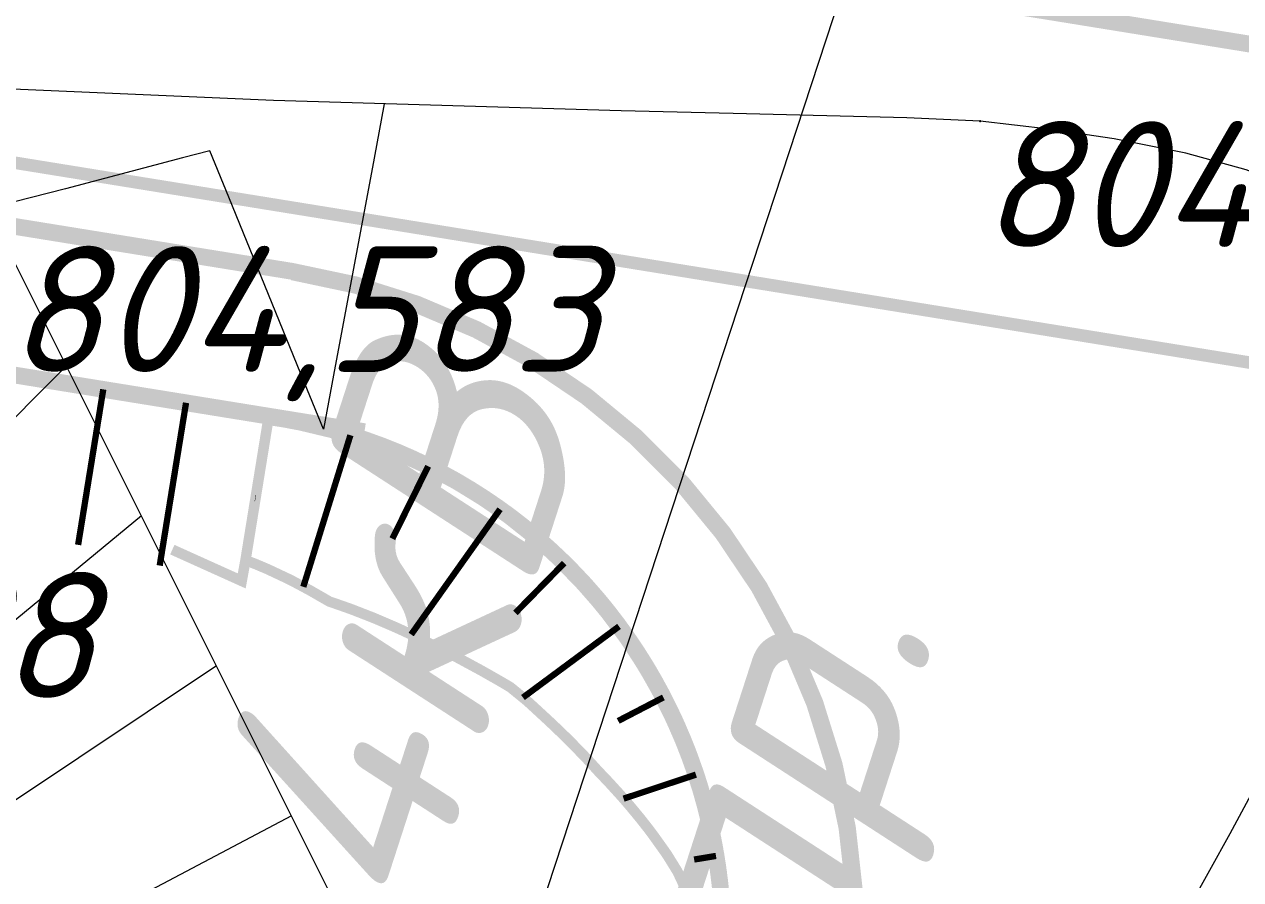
# Model space of a CAD drawing. Header units: metres. Extents: x 629572 to 645168, y 4785785 to 4790166.
# Drawn here: x 635256.2 to 635270.7, y 4788095.36 to 4788105.56 of the extents above; entities that cross this region are included whole.
import ezdxf

# ---------------------------------------------------------------- set-up
doc = ezdxf.new("R2010")
doc.units = ezdxf.units.M
for name, pattern in [('Сплошная', [0]), ('Сплошная_0_50', [0]), ('Штриховая 2_0_50', [2, 1, -1])]:
    doc.linetypes.add(name, pattern=pattern)
for name, color, linetype in [('Горизонтали', 7, 'CONTINUOUS'), ('Дороги с покрытием (край_ бровка)', 7, 'CONTINUOUS'), ('Дорожные полосы', 7, 'CONTINUOUS'), ('Нурсултан', 7, 'CONTINUOUS'), ('Общая поверхность по верху_ ПЧ или ДП_откосы', 7, 'CONTINUOUS'), ('Укрепленная часть обочины', 7, 'CONTINUOUS')]:
    doc.layers.add(name, color=color, linetype=linetype)
doc.layers.add('ЛЭП в.напряж.', color=10, linetype='SIL_KAB_VYSVOLT', lineweight=13)
doc.layers.add('ЛЭП н.напряж.', color=10, linetype='SIL_KAB_NIZVOLT', lineweight=13)
doc.styles.add('ISOCPEUR', font='isocpeui.ttf')
doc.styles.get("Standard").update_dxf_attribs({"font": 'isocpeui.ttf'})
doc.linetypes.add('SIL_KAB_NIZVOLT', pattern='A,1,["<",Standard,S=1.6,R=0,X=-1,Y=-0.8],6,0,1,[">",Standard,S=1.6,R=0,X=-0.8,Y=-0.8],-2,8,-2', length=20)
doc.linetypes.add('SIL_KAB_VYSVOLT', pattern='A,1.5,["<<",Standard,S=1.6,R=0,X=-1.5,Y=-0.8],5,0,1.5,[">>",Standard,S=1.6,R=0,X=-2.14,Y=-0.8],-2,8,-2', length=20)

msp = doc.modelspace()

# ---------------------------------------------------------------- linework, layer by layer
at = {"layer": 'Горизонтали', "color": 34, "linetype": 'Сплошная', "lineweight": 0, "true_color": 0xa55200, "elevation": 804.5, "flags": 128}
for points in [[(635260.49126987, 4788104.61436532), (635260.37037479, 4788103.96753296), (635259.88679449, 4788101.38020355), (635259.76589941, 4788100.7333712)], [(635258.40910569, 4788104.05524446), (635258.08622447, 4788103.96985369), (635256.68712616, 4788103.6010561), (635255.87428916, 4788103.39277416), (635255.49409796, 4788103.30282762), (635255.27681321, 4788103.25781284), (635255.15586832, 4788103.23705955), (635255.14066193, 4788103.23463742), (635255.14056714, 4788103.23462232), (635255.13492986, 4788103.23372439), (635255.13412454, 4788103.23359612)], [(635259.76589941, 4788100.7333712), (635259.53976712, 4788101.28701674), (635258.63523797, 4788103.50159892), (635258.40910569, 4788104.05524446)]]:
    msp.add_lwpolyline(points, dxfattribs=at)
at = {"layer": 'Дороги с покрытием (край_ бровка)', "color": 251, "linetype": 'Сплошная', "lineweight": 0, "true_color": 0x636466, "flags": 128}
msp.add_lwpolyline([(635253.175, 4788065.986), (635254.19597761, 4788068.29648458), (635255.25622201, 4788070.58610573), (635255.83224331, 4788071.75392076), (635256.395, 4788072.834), (635257.01533331, 4788073.95031732), (635257.81237731, 4788075.31486504), (635259.45166548, 4788078.02123473), (635259.66954542, 4788078.377097), (635260.967, 4788080.509), (635262.02676723, 4788082.28522868), (635262.30228135, 4788082.74818516), (635263.64284968, 4788084.98419696), (635265.005, 4788087.186), (635265.64402875, 4788088.1672575), (635266.4609909, 4788089.3715221), (635266.92725603, 4788090.04789281), (635267.94784425, 4788091.53747517), (635268.69009454, 4788092.66460131), (635269.279, 4788093.621), (635269.92706473, 4788094.74261417), (635270.57903937, 4788095.91194854), (635271.25020007, 4788097.16532388), (635271.79944301, 4788098.24954754), (635272.25342655, 4788099.23584555), (635272.40086838, 4788099.60747933), (635272.494, 4788099.895), (635272.55415978, 4788100.16654015), (635272.59521497, 4788100.46111848), (635272.61624089, 4788100.77211609), (635272.6167273, 4788101.09206098), (635272.59602932, 4788101.41993134), (635272.55440868, 4788101.74130713), (635272.49281032, 4788102.04896023), (635272.41241236, 4788102.33704628), (635272.30410692, 4788102.62503312), (635272.17659248, 4788102.87871592), (635272.031706, 4788103.09446625), (635271.871, 4788103.27), (635271.67758448, 4788103.41947673), (635271.42932649, 4788103.5622071), (635271.12677194, 4788103.69787313), (635270.77084949, 4788103.82605599), (635270.05167285, 4788104.02437357), (635269.19624085, 4788104.196588), (635268.41655207, 4788104.3140319), (635267.596, 4788104.406), (635266.72301268, 4788104.44817119), (635264.65266482, 4788104.50046156), (635263.31567728, 4788104.53170596), (635259.16852763, 4788104.65361963), (635255.67876455, 4788104.80808749), (635253.42455314, 4788104.94643321), (635251.41205756, 4788105.10688011), (635249.637602, 4788105.28972522), (635248.101, 4788105.495), (635246.60762228, 4788105.74775937), (635244.95077652, 4788106.07526527), (635243.10244014, 4788106.48292172), (635240.99124188, 4788106.98642149), (635235.80925047, 4788108.30874704), (635233.02789114, 4788109.02775644), (635230.63825764, 4788109.630118), (635228.59053681, 4788110.12439613), (635226.73449587, 4788110.5468007), (635225.031, 4788110.906), (635220.52046138, 4788111.77960058), (635214.44222871, 4788112.90203388), (635208.15378775, 4788114.02815325), (635202.03277559, 4788115.09493692), (635196.84345644, 4788115.96722508), (635193.617, 4788116.469), (635192.60748141, 4788116.59330382), (635191.53598807, 4788116.69252497), (635190.38451697, 4788116.76844237), (635189.10582544, 4788116.82420948), (635186.37956903, 4788116.88679221), (635184.56519558, 4788116.92270337), (635183.2460573, 4788116.96443048), (635182.09401805, 4788117.02104646), (635181.03354044, 4788117.09630908), (635180.042, 4788117.192), (635177.61955161, 4788117.49110896), (635174.51631389, 4788117.92848492), (635171.42102547, 4788118.39650509), (635167.76186016, 4788118.97350042), (635161.016, 4788120.072), (635149.26831927, 4788122.01725712), (635132.02404498, 4788124.92080794), (635123.4189164, 4788126.40718841), (635117.294, 4788127.505), (635114.91267783, 4788127.95696646), (635112.37898721, 4788128.46011597), (635106.525052, 4788129.68623955), (635102.0216399, 4788130.66201164), (635095.78254135, 4788132.00839343), (635092.73856188, 4788132.64469335), (635089.99370336, 4788133.1980084), (635087.43055792, 4788133.69197399), (635085.005, 4788134.135), (635079.39695359, 4788135.09289829), (635072.75566186, 4788136.16261727), (635066.27723157, 4788137.16194043), (635059.32024331, 4788138.19867073), (635053.14228881, 4788139.09184401), (635047.221, 4788139.923), (635042.07472488, 4788140.59663944), (635035.6939416, 4788141.36513703), (635027.67329878, 4788142.28257995), (635024.14981907, 4788142.68233158), (635018.84072316, 4788143.30226038), (635015.373, 4788143.746), (635011.98793747, 4788144.25124214), (635007.58283521, 4788144.97133825), (634999.81092252, 4788146.32331374), (634996.72300453, 4788146.87870444), (634996.06, 4788146.998), (634995.65189081, 4788147.05639894), (634995.59447666, 4788147.06377334), (634995.24323589, 4788147.11142045), (634994.839, 4788147.187), (634994.25372285, 4788147.36729189), (634994.23880395, 4788147.37220391), (634993.39463332, 4788147.63618312), (634992.92581412, 4788147.75522253), (634992.54, 4788147.823), (634991.65837704, 4788147.89707962), (634990.66255011, 4788147.906766), (634990.14714132, 4788147.87682932), (634989.68, 4788147.822), (634989.14307559, 4788147.72571822), (634988.51686948, 4788147.58891538), (634987.84393344, 4788147.41825499), (634987.25757324, 4788147.24472759), (634986.7453984, 4788147.05712222), (634986.447, 4788146.896), (634986.36645964, 4788146.81402456), (634986.3055909, 4788146.70880197), (634986.26346814, 4788146.5788562), (634986.23882776, 4788146.42036974), (634986.24019896, 4788145.89308749), (634986.24593252, 4788145.75816816), (634986.24475504, 4788145.3817271), (634986.202, 4788145.11), (634986.12583682, 4788144.81771512), (634986.04112999, 4788144.49317314), (634985.9366505, 4788144.15406511), (634985.82840837, 4788143.88742399), (634985.67327697, 4788143.62356322), (634985.494, 4788143.437), (634985.26991722, 4788143.31380899), (634984.97041611, 4788143.23580883), (634984.69936399, 4788143.20427922), (634984.32029674, 4788143.18618137), (634984.28156539, 4788143.1849479), (634983.669, 4788143.145), (634983.03218061, 4788143.08244155), (634982.95867864, 4788143.07684393), (634982.36853859, 4788143.02477036), (634982.01932987, 4788142.97597314), (634981.718, 4788142.913), (634981.55632623, 4788142.87278302), (634981.02003034, 4788142.73460142), (634980.61610164, 4788142.61271485), (634980.27051282, 4788142.48585757), (634979.90033266, 4788142.3127584), (634979.594, 4788142.121), (634979.21526622, 4788141.79880037), (634978.59096741, 4788141.20448152), (634977.57592568, 4788140.19730403), (634977.24693011, 4788139.86874342), (634976.264, 4788138.92), (634975.98929116, 4788138.72456716), (634975.60179175, 4788138.51954175), (634975.4466699, 4788138.44584105), (634974.90247631, 4788138.16519993), (634974.73259048, 4788138.04987843), (634974.59318812, 4788137.93064033), (634974.48017245, 4788137.80395189), (634974.392, 4788137.668), (634974.17942371, 4788137.16156995), (634973.85225517, 4788136.219434), (634973.13756386, 4788133.95367291), (634972.58251695, 4788132.09576056), (634972.24379532, 4788130.84303305), (634971.94253287, 4788129.57967432), (634971.66, 4788128.311)], dxfattribs=at)
at = {"layer": 'Дорожные полосы', "color": 5, "linetype": 'Сплошная', "lineweight": 0, "true_color": 0x0000ff, "const_width": 0.15, "flags": 128}
for points in [[(635078.2358310074, 4788136.497794684), (635550.12836892, 4788060.1171323), (635648.91552232, 4788044.58327175), (635678.53009793, 4788039.78984799), (635722.13600787, 4788032.53026856), (635722.13798104, 4788032.52994006), (635722.13798104, 4788032.52994002), (635722.13995422, 4788032.52961153, 0.0003195829), (635772.60079397, 4788024.16203218), (635772.60276757, 4788024.16170621), (635772.60276757, 4788024.16170625), (635772.60474117, 4788024.16138027), (635777.19569712, 4788023.40310143), (636059.17991931, 4787978.13091963), (636059.17991931, 4787978.13091961, -0.0110509857), (636375.68301029, 4787920.11469156), (636375.68301027, 4787920.11469156), (636376.23161358, 4787920.00154533), (636382.35530089, 4787918.7389858), (636388.48435378, 4787917.47781342), (636394.61926316, 4787916.22042616), (636400.76051549, 4787914.96922885), (636406.90858999, 4787913.72663372), (636413.06395574, 4787912.495061), (636419.22706886, 4787911.27693939), (636425.39836962, 4787910.0747066), (636431.57827956, 4787908.89080983), (636437.76719857, 4787907.72770617), (636443.96550195, 4787906.58786304), (636450.1735375, 4787905.4737585), (636456.39162251, 4787904.38788156), (636462.62004078, 4787903.33273241), (636468.85903963, 4787902.31082258), (636475.10882684, 4787901.32467502, 0.0584568152), (636711.18520993, 4787892.66587641, 0.004041144799999999), (636727.50108616, 4787894.1817986), (636727.50310124, 4787894.18200226), (636727.50511633, 4787894.18220593), (636730.25464978, 4787894.46386951), (636733.00342489, 4787894.75284044), (636735.75144439, 4787895.04891124), (636738.49871258, 4787895.35187455), (636741.24523534, 4787895.66152315), (636743.99102005, 4787895.97764991), (636746.73607552, 4787896.30004787), (636749.48041199, 4787896.62851019), (636752.22404108, 4787896.96283014), (636754.9669757, 4787897.30280114), (636757.70923003, 4787897.64821675), (636760.4508195, 4787897.99887064), (636763.19176069, 4787898.35455663), (636769.20099972, 4787899.15146981), (636775.20739771, 4787899.96952563), (636781.21118481, 4787900.806532), (636787.21261184, 4787901.66029949), (636793.21194795, 4787902.52864109), (636799.20947814, 4787903.409372), (636805.20550098, 4787904.30030933), (636811.20032614, 4787905.19927179), (636819.21812861, 4787906.37394046), (636827.22720233, 4787907.55268196), (636827.22720281, 4787907.55268203), (636827.23234037, 4787907.55343873), (636827.23234137, 4787907.55343883, 0.0001908969), (636840.90559171, 4787909.5726669, 0.0013820945), (636939.92171407, 4787924.05844886, 0.0012026699), (637025.95785543, 4787937.49598244), (637025.95809974, 4787937.49602119), (637025.9595592, 4787937.49625274), (637025.95955772, 4787937.49625257), (637025.95980185, 4787937.49629129), (637025.95980494, 4787937.49629192), (637025.96180802, 4787937.49660971), (637025.96205201, 4787937.49664842, -0.0012640289), (637136.06721527, 4787954.67955729), (637136.06721219, 4787954.67955667), (637370.04813957, 4787990.58871616, 0.0015523956), (637407.2017367, 4787996.40882333, 0.0041366994), (637506.23902328, 4788011.81208593, 0.0012410034), (637535.8359336, 4788017.12204276, 0.0016522228), (637575.10584773, 4788024.90998306, 0.0024820106), (637633.99305968, 4788037.09536585, 2.449e-06), (637634.0511007, 4788037.10767724, 0.0037865851), (637723.87545384, 4788055.70180969), (637723.87627067, 4788055.70198524), (637723.87718721, 4788055.70218222), (637723.87800233, 4788055.70235737), (637723.87937594, 4788055.70265258), (637723.88019624, 4788055.70282888, 0.0320988826), (637972.52747447, 4788126.09261911), (637972.52747561, 4788126.09261952), (637972.52936223, 4788126.09328699), (637972.5301859, 4788126.0935784), (637972.53207024, 4788126.09424506), (637972.5320691, 4788126.09424465, 0.009799125300000001), (638138.08340569, 4788188.34133529), (638138.08340552, 4788188.34133522), (638138.16075871, 4788188.37216324), (638138.16075888, 4788188.37216331, -0.0002934606), (638142.51397459, 4788190.10411599, -0.0062438374), (638235.45013262, 4788226.16090282, -0.0014705823), (638257.50578318, 4788234.21568226), (638263.56776247, 4788236.40934687), (638357.75337977, 4788270.0139893), (638441.47557234, 4788300.31076232, 0.0026289015), (638471.20860655, 4788311.24747512, 0.0083335262), (638565.14921893, 4788346.81648804, 0.0024999648), (638592.95544595, 4788358.44388658, 0.0083335262), (638684.25296627, 4788400.3336958, 0.0027069848), (638713.77010518, 4788414.22288338), (638862.1162690811, 4788485.010138603)], [(634319.34222737, 4788254.77396632), (634339.08527778, 4788251.57835048), (634354.9995537, 4788249.7622222), (635549.52919095, 4788056.41531035), (635648.31634435, 4788040.88144979), (635677.93091996, 4788036.08802604), (635721.5368299, 4788028.82844661), (635721.53880316, 4788028.82811809), (635721.53880316, 4788028.82811806), (635721.54077643, 4788028.82778955, 0.0003195829), (635772.00634883, 4788020.45944728), (635772.00832252, 4788020.45912129), (635772.00832252, 4788020.45912133), (635772.01029621, 4788020.45879534), (635776.60125217, 4788019.70051649), (636058.58547435, 4787974.42833469), (636058.58547435, 4787974.42833467, -0.0110509857), (636374.92553706, 4787916.44199033), (636374.92553703, 4787916.44199034), (636375.47414035, 4787916.3288441), (636381.59854429, 4787915.06613684), (636387.72974721, 4787913.80452212), (636393.86824056, 4787912.54640043), (636400.01451166, 4787911.29418078), (636406.1690409, 4787910.0502813), (636412.33229887, 4787908.81712976), (636418.5047435, 4787907.59716411), (636424.68681716, 4787906.39283302), (636430.87894375, 4787905.20659628), (636437.08152576, 4787904.04092535), (636443.29494131, 4787902.89830366), (636449.51954119, 4787901.78122701), (636455.75564584, 4787900.69220386), (636462.0035423, 4787899.63375558), (636468.26348121, 4787898.60841658), (636474.5356737, 4787897.61873445, 0.0584568152), (636711.48533565, 4787888.92790576, 0.004041144799999999), (636727.86159243, 4787890.44916746), (636727.86361497, 4787890.44937184), (636727.86563751, 4787890.44957623), (636729.31298433, 4787890.59688633), (636730.7601218, 4787890.74623903), (636732.20705015, 4787890.89760433), (636733.65376972, 4787891.05095225), (636735.10028099, 4787891.20625282), (636736.54658455, 4787891.36347607), (636737.99268111, 4787891.52259203), (636739.43857149, 4787891.68357075), (636740.88425664, 4787891.84638231), (636742.32973762, 4787892.01099676), (636743.77501558, 4787892.1773842), (636745.22009182, 4787892.3455147), (636750.68274214, 4787892.9966337), (636756.14260039, 4787893.67076926), (636761.59977651, 4787894.36628745), (636767.05439955, 4787895.08155638), (636772.50661622, 4787895.81494619), (636777.95658939, 4787896.56482894), (636783.40449667, 4787897.32957856), (636788.85052896, 4787898.10757069), (636794.29488895, 4787898.89718258), (636799.73778971, 4787899.6967929), (636805.17945324, 4787900.5047816), (636808.46083717, 4787900.99562698), (636811.74190434, 4787901.48858546), (636819.76334697, 4787902.66378724), (636827.77363396, 4787903.84270724), (636827.77363458, 4787903.84270733), (636827.77877215, 4787903.84346403), (636827.778773, 4787903.8434641, 0.0001908969), (636841.45485607, 4787905.8631105, 0.0013820945), (636940.49147775, 4787920.35198567, 0.0012026699), (637026.54544305, 4787933.79230308), (637026.5456874, 4787933.79234184), (637026.54706695, 4787933.79256071), (637026.54706547, 4787933.79256055), (637026.54730961, 4787933.79259927), (637026.54731269, 4787933.79259989), (637026.54939575, 4787933.79293037), (637026.5496397, 4787933.79296907, -0.0012640289), (637136.63606931, 4787950.97295439), (637136.63606622, 4787950.97295376), (637241.3698971274, 4787967.046502489)]]:
    msp.add_lwpolyline(points, format="xyb", dxfattribs=at)
at = {"layer": 'Дорожные полосы', "color": 5, "linetype": 'Сплошная_0_50', "lineweight": 0, "true_color": 0x0000ff, "const_width": 0.2, "flags": 128}
msp.add_lwpolyline([(634184.1165140256, 4788279.697228692), (634206.9077636956, 4788276.342030442), (634206.9097273713, 4788276.341741359), (634206.911668422, 4788276.341455596, 0.0004710883000001646), (634281.5271432165, 4788265.428741612), (634281.5291484994, 4788265.428450269), (634281.5311694507, 4788265.42815666), (634283.0087440809, 4788265.213480505), (635550.1533560943, 4788060.113087872), (635648.9405094837, 4788044.579227322), (635678.5051107606, 4788039.793892423), (635722.0860519722, 4788032.538469824), (635722.0880321985, 4788032.538140154), (635722.0898384996, 4788032.537839402, 0.000319582899999664), (635772.550829343, 4788024.170169305), (635772.5527928929, 4788024.169844987), (635772.5549373843, 4788024.169490828), (635777.1707047973, 4788023.407113919), (636059.1799193061, 4787978.130919635, -0.01105098569999255), (636375.6830102951, 4787920.114691565), (636376.2316135835, 4787920.001545332), (636382.3538676439, 4787918.73928121), (636388.4807698325, 4787917.478550285), (636394.6199787365, 4787916.220277949), (636400.7612320083, 4787914.969079931), (636406.9093064386, 4787913.726484166), (636413.0646720848, 4787912.494910672), (636419.2277850688, 4787911.276788145), (636425.399085685, 4787910.074554292), (636431.5789954856, 4787908.890656303), (636437.7679143522, 4787907.727551294), (636443.9662175984, 4787906.587706666), (636450.1742530162, 4787905.473600486), (636456.3923379104, 4787904.387721762), (636462.6207560848, 4787903.332570674), (636468.8597548862, 4787902.31065875), (636475.0917870168, 4787901.327310514, 0.05161549656340914), (636683.5722728829, 4787890.827752071, 0.05161549656340914)], format="xyb", dxfattribs=at)
at = {"layer": 'Дорожные полосы', "color": 6, "linetype": 'Сплошная', "lineweight": 0, "true_color": 0xff00ff, "const_width": 0.2, "flags": 128}
msp.add_lwpolyline([(634991.3831329868, 4788145.997231368), (635259.3933839664, 4788102.617014793)], dxfattribs=at)
for points in [[(635259.39242535, 4788102.6110923, -0.553667105), (635264.65690273, 4788090.12530312)], [(635259.39242535, 4788102.6110923, -0.553667105), (635264.65690273, 4788090.12530312)], [(635259.39338396, 4788102.61701479, -0.553667105), (635264.66181238, 4788090.12185491)], [(635259.39338396, 4788102.61701479, -0.553667105), (635264.66181238, 4788090.12185491)]]:
    msp.add_lwpolyline(points, format="xyb", dxfattribs=at)
at = {"layer": 'ЛЭП н.напряж.', "lineweight": 13}
msp.add_lwpolyline([(635270.039, 4788118.418), (635256.755, 4788077.965), (635246.07816397, 4788052.82100964)], dxfattribs=at)
at = {"layer": 'Нурсултан', "color": 251, "linetype": 'Сплошная', "lineweight": 0, "flags": 128}
msp.add_lwpolyline([(635251.95339053, 4788078.75896192), (635252.094, 4788079.004), (635252.20029339, 4788079.11041012), (635252.32929238, 4788079.1938384), (635252.48231055, 4788079.25517519), (635252.66212823, 4788079.29555334), (635253.05419861, 4788079.31913866), (635253.90860383, 4788079.27732415), (635254.26484358, 4788079.28087421), (635254.60907601, 4788079.33179975), (635254.885, 4788079.438), (635255.68721362, 4788079.94129362), (635257.16797213, 4788080.94483508), (635262.769, 4788084.867), (635263.01732709, 4788085.47549123), (635263.2432976, 4788086.20203517), (635263.44333299, 4788087.03547164), (635263.61159916, 4788087.95172082), (635263.74751441, 4788088.97093366), (635263.82889404, 4788089.95684215), (635263.84588425, 4788090.79302636), (635263.82864297, 4788091.10736647), (635263.795, 4788091.333), (635263.73938313, 4788091.47249323), (635263.64117437, 4788091.59555513), (635263.49946514, 4788091.70340017), (635263.3117869, 4788091.79793452), (635262.86634342, 4788091.93691101), (635261.90383451, 4788092.13342249), (635261.53755794, 4788092.22665009), (635261.21219816, 4788092.35338056), (635260.989, 4788092.506), (635260.86655425, 4788092.63857687), (635260.75483229, 4788092.79278102), (635260.55773601, 4788093.17468526), (635260.41301508, 4788093.57619454), (635260.11863698, 4788094.56074183), (635259.941, 4788095.007), (635255.987, 4788102.917), (635248.101, 4788105.495), (635246.89808358, 4788105.69503377), (635245.59015518, 4788105.94393212), (635244.16355231, 4788106.24426249), (635242.59164924, 4788106.6016144), (635239.42585437, 4788107.3772481), (635232.96704633, 4788109.04333327), (635230.24287053, 4788109.72743862), (635227.46693546, 4788110.38352978), (635225.031, 4788110.906), (635222.01743829, 4788111.49541752), (635218.1474136, 4788112.2228499), (635208.65880772, 4788113.93881541), (635199.30698781, 4788115.55831227), (635195.8625372, 4788116.12589919), (635193.617, 4788116.469), (635192.05959307, 4788116.64787358), (635190.33419337, 4788116.77114588), (635188.48232571, 4788116.8433588), (635184.74876836, 4788116.91828371), (635183.17108595, 4788116.96745491), (635181.51864212, 4788117.05874287), (635180.042, 4788117.192), (635177.01100705, 4788117.57331484), (635172.9646207, 4788118.16016609), (635167.9138327, 4788118.94917083), (635161.016, 4788120.072), (635153.92975094, 4788121.24250603), (635146.84490689, 4788122.42148725), (635140.44135562, 4788123.49492361), (635134.03934644, 4788124.57751719), (635129.1050257, 4788125.42074787), (635124.17263555, 4788126.27519323), (635117.294, 4788127.505), (635113.7049442, 4788128.19419956), (635109.71128547, 4788129.00989824), (635105.92116481, 4788129.81615566), (635097.03633996, 4788131.74112411), (635092.67408844, 4788132.65793732), (635088.66013582, 4788133.45805294), (635085.005, 4788134.135), (635081.48289977, 4788134.74398196), (635077.50909313, 4788135.40272847), (635073.11045071, 4788136.10677259), (635068.33383282, 4788136.8486064), (635063.0730524, 4788137.64367699), (635057.8093883, 4788138.41943184), (635052.51656675, 4788139.18088497), (635047.221, 4788139.923), (635043.33349788, 4788140.43763799), (635038.76285108, 4788141.00208038), (635033.45674069, 4788141.62435737), (635027.12399216, 4788142.34474592), (635020.7917948, 4788143.06993355), (635017.68651972, 4788143.44407897), (635015.373, 4788143.746), (635011.99077899, 4788144.25079521), (635007.60350461, 4788144.96785798), (635002.2893429, 4788145.88412251), (634996.06, 4788146.998), (634995.21150137, 4788147.11626423), (634994.839, 4788147.187), (634993.3343618, 4788147.65305045), (634992.90079829, 4788147.76063301), (634992.54, 4788147.823), (634991.7948377, 4788147.88970565), (634991.02765553, 4788147.91259062), (634990.31378003, 4788147.88959335), (634989.68, 4788147.822), (634988.70536382, 4788147.63234357), (634987.65626234, 4788147.36576047), (634986.87750903, 4788147.11100184), (634986.61581224, 4788146.99734985), (634986.447, 4788146.896), (634986.37297186, 4788146.82244093), (634986.31526328, 4788146.72977848), (634986.27318563, 4788146.61696803), (634986.24583466, 4788146.48162785), (634986.23043929, 4788146.20485363), (634986.24877567, 4788145.46356056), (634986.23389288, 4788145.27121102), (634986.202, 4788145.11), (634986.00854409, 4788144.37862428), (634985.8687452, 4788143.97750906), (634985.69667483, 4788143.65618312), (634985.59954494, 4788143.53434486), (634985.494, 4788143.437), (634985.26407751, 4788143.31158362), (634984.9549174, 4788143.23327435), (634984.66346464, 4788143.20167934), (634983.96606307, 4788143.1723242), (634983.669, 4788143.145), (634982.32226244, 4788143.01941019), (634981.718, 4788142.913), (634980.94299142, 4788142.71297805), (634980.41106161, 4788142.54064058), (634981.86538089, 4788141.10041975)], dxfattribs=at)
at = {"layer": 'Нурсултан', "color": 251, "linetype": 'Continuous', "lineweight": 0, "flags": 128}
for points in [[(635256.69990877, 4788101.49082186), (635254.71982773, 4788099.50618574)], [(635257.59415503, 4788099.70187702), (635253.15526664, 4788096.03638514)], [(635258.48840128, 4788097.91293218), (635256.0210368, 4788096.26266161)], [(635259.38264754, 4788096.12398734), (635253.92520991, 4788093.24016278)]]:
    msp.add_lwpolyline(points, dxfattribs=at)
at = {"layer": 'Нурсултан', "color": 7}
msp.add_point((635267.5959999999, 4788104.406, 18.18799999999999), dxfattribs=at)
at = {"layer": 'Общая поверхность по верху_ ПЧ или ДП_откосы', "color": 30, "linetype": 'Сплошная_0_50', "lineweight": 0, "true_color": 0xff7f27, "const_width": 0.1, "flags": 128}
for points in [[(635258.79067981, 4788098.92469978), (635259.10883188, 4788100.89029694), (635258.2433213, 4788101.03038883), (635257.13709915, 4788101.20944214), (635256.03087699, 4788101.38849545), (635254.92465472, 4788101.56754971), (635253.11155868, 4788101.86101723), (635253.10662293, 4788101.86181641), (635253.10168707, 4788101.86261559), (635248.77568173, 4788102.56282425), (635248.76581025, 4788102.56442165), (635235.18160439, 4788104.76316547), (635215.43855393, 4788107.95878124), (635195.69550359, 4788111.15439701), (635194.4623903, 4788111.35398865), (635194.45745456, 4788111.35478783), (635194.45251882, 4788111.35558701), (635193.47030199, 4788111.51456833), (635192.48314953, 4788111.67434978), (635191.49599695, 4788111.83413029), (635190.50884449, 4788111.99391079), (635189.52169192, 4788112.15369129), (635188.53453946, 4788112.31347275), (635187.46594679, 4788112.48643494), (635186.39735425, 4788112.65939808), (635185.32876158, 4788112.83236027), (635184.26016891, 4788113.00532341), (635183.19157636, 4788113.1782856), (635182.12298369, 4788113.35124874), (635182.11804783, 4788113.35204792), (635181.09044886, 4788113.5183754), (635180.06284976, 4788113.68470287), (635179.03525054, 4788113.85103035), (635178.00765145, 4788114.01735783), (635176.98005223, 4788114.1836853), (635175.95245314, 4788114.35001278), (635175.70155668, 4788114.39062309), (635174.51697361, 4788114.58235931), (635173.33239055, 4788114.77409649), (635172.1478076, 4788114.96583366), (635170.96322453, 4788115.15757084), (635169.78357732, 4788115.34850883), (635169.77864146, 4788115.34930706), (635169.77370572, 4788115.35010624), (635156.20940268, 4788117.54562855), (635153.38165164, 4788118.00332928), (635153.3767159, 4788118.0041275), (635153.37178016, 4788118.00492668), (635152.38956344, 4788118.16390896), (635151.40241086, 4788118.32368946), (635150.41525841, 4788118.48346996), (635149.42810583, 4788118.64325142), (635148.44095337, 4788118.80303192), (635147.4538008, 4788118.96281242), (635146.41235495, 4788119.13138103), (635145.37090898, 4788119.2999506), (635144.32946312, 4788119.46851921), (635143.28801715, 4788119.63708782), (635142.2465713, 4788119.80565643), (635141.20512533, 4788119.97422504), (635140.16367948, 4788120.14279366), (635139.12223351, 4788120.31136227), (635138.08078766, 4788120.47993088), (635138.0758518, 4788120.48073006), (635136.46635234, 4788120.74124432), (635135.35657382, 4788120.92087364), (635134.24679542, 4788121.10050201), (635133.13701689, 4788121.28013134), (635132.02723837, 4788121.45976067), (635130.91745985, 4788121.63938999), (635129.80768144, 4788121.81901836), (635128.69790292, 4788121.99864769), (635127.51331985, 4788122.19038486), (635126.3287369, 4788122.38212204), (635125.14415383, 4788122.57385826), (635123.95957088, 4788122.76559544), (635122.77992356, 4788122.95653343), (635122.77498782, 4788122.95733261), (635122.77005303, 4788122.95813084), (635116.72330189, 4788123.93686008), (635096.98025155, 4788127.13247585), (635077.23720109, 4788130.32809162), (635057.49415064, 4788133.52370739), (635037.7511003, 4788136.71932316), (635018.00804985, 4788139.91493893), (634998.26499951, 4788143.1105547), (634991.34700358, 4788144.23030376), (634991.34206772, 4788144.23110294)], [(635263.38956679, 4788091.01539381), (635263.39045487, 4788091.01805141), (635263.39089803, 4788091.01938051), (635263.43646126, 4788091.15939764), (635263.56157362, 4788091.54928923), (635263.74151238, 4788091.89939721), (635263.76965373, 4788091.94587042), (635263.93675481, 4788092.24353403), (635264.012315, 4788092.39198549), (635264.11101085, 4788092.60104387), (635264.21478672, 4788092.84088773), (635264.25801021, 4788092.94665167), (635264.25873725, 4788092.94892098), (635264.25946328, 4788092.95118999), (635264.26546515, 4788092.97005568), (635264.38021049, 4788093.35380908), (635264.47282012, 4788093.71985422), (635264.47787906, 4788093.7440184), (635264.51870847, 4788094.14402785), (635264.52569125, 4788094.25717959), (635264.53422888, 4788094.52292087), (635264.53444565, 4788094.54532457), (635264.52827226, 4788094.88220112), (635264.52508841, 4788094.94633795), (635264.50494131, 4788095.21287474), (635264.49073548, 4788095.34550229), (635264.46836837, 4788095.51587438), (635264.43157928, 4788095.74126275), (635264.4220209, 4788095.79270306), (635264.36873348, 4788096.04518789), (635264.34791252, 4788096.13208189), (635264.31077113, 4788096.27529822), (635264.26085423, 4788096.44922174), (635264.26064861, 4788096.44989949), (635264.26044374, 4788096.45057779), (635264.2479707, 4788096.49129778), (635264.24775549, 4788096.49199458), (635264.24753918, 4788096.49269142), (635264.24012015, 4788096.51644498), (635264.23941769, 4788096.51867559), (635264.22049192, 4788096.57777453), (635264.21484507, 4788096.59503599), (635264.20546344, 4788096.62334839), (635264.20495756, 4788096.62486078), (635264.20282203, 4788096.63124101), (635264.19238051, 4788096.66211371), (635264.12748448, 4788096.84336856), (635264.10868057, 4788096.89286591), (635264.0480874, 4788097.04455904), (635263.95416616, 4788097.25989413), (635263.94583669, 4788097.27799268), (635263.81796285, 4788097.53890766), (635263.77961266, 4788097.61168031), (635263.77723455, 4788097.61611802), (635263.6514204, 4788097.83976036), (635263.57863291, 4788097.96017311), (635263.43910059, 4788098.17549116), (635263.42936242, 4788098.18983057), (635263.35918868, 4788098.29074463), (635263.1674789, 4788098.54687096), (635263.11980892, 4788098.60657347), (635263.11095416, 4788098.61750331), (635263.10961081, 4788098.61915633), (635263.10826609, 4788098.62080994), (635263.04984588, 4788098.69159841), (635262.86147871, 4788098.90646294), (635262.84735209, 4788098.92181046), (635262.58525246, 4788099.1892799), (635262.44692487, 4788099.3183885), (635262.29225217, 4788099.45396051), (635261.98366517, 4788099.69951729), (635261.97700508, 4788099.70447659), (635261.9518789, 4788099.72307055), (635261.75293566, 4788099.86368072), (635261.66073253, 4788099.92503487), (635261.3794618, 4788100.09829712), (635261.37653922, 4788100.09999286), (635261.373614, 4788100.10168696), (635261.35229135, 4788100.11397533), (635261.34640351, 4788100.11734875), (635261.32475204, 4788100.12968279), (635260.9770685, 4788100.31271364), (635260.67920409, 4788100.44832409), (635260.61906785, 4788100.4734638), (635260.25310168, 4788100.61104574), (635259.93126463, 4788100.71113034), (635259.87973107, 4788100.72540977), (635259.5004254, 4788100.81616839), (635259.30469351, 4788100.85335055), (635259.30084878, 4788100.85401628), (635259.29700354, 4788100.85467962), (635259.11667352, 4788100.88302689), (635259.11280896, 4788100.88357539)]]:
    msp.add_lwpolyline(points, dxfattribs=at)
at = {"layer": 'Общая поверхность по верху_ ПЧ или ДП_откосы', "color": 30, "linetype": 'Continuous', "lineweight": 0, "true_color": 0xff7f27, "const_width": 0.075, "flags": 128}
for points in [[(635257.13946248, 4788101.20905961), (635256.83936809, 4788099.35502478)], [(635258.12661502, 4788101.04927893), (635257.81241089, 4788099.1080717)], [(635260.08693882, 4788100.66271892), (635259.5254745, 4788098.85470253)], [(635261.01472296, 4788100.29289122), (635260.58721452, 4788099.42817013)], [(635258.95046058, 4788099.9118523), (635258.95539618, 4788099.91105342)], [(635261.87172026, 4788099.7797255), (635260.81165001, 4788098.28608752)], [(635262.63635762, 4788099.13712771), (635262.05513628, 4788098.54408406)], [(635263.29057597, 4788098.38241194), (635262.14501413, 4788097.5342942)], [(635263.81975612, 4788097.53524866), (635263.28081258, 4788097.25528991)], [(635264.20827159, 4788096.61487379), (635263.34548373, 4788096.32813257)], [(635264.44729832, 4788095.64496008), (635264.18650347, 4788095.60216922)]]:
    msp.add_lwpolyline(points, dxfattribs=at)
at = {"layer": 'Общая поверхность по верху_ ПЧ или ДП_откосы', "color": 30, "linetype": 'Штриховая 2_0_50', "lineweight": 0, "true_color": 0xff7f27, "const_width": 0.125, "flags": 128}
for points in [[(635259.11376762, 4788100.88949871), (635258.8367846, 4788099.17825127), (635258.79067981, 4788098.92469978), (635257.96292758, 4788099.298069)], [(635264.47282012, 4788093.71985422), (635264.47482015, 4788093.74448751), (635264.4337213, 4788094.15166934), (635264.41730383, 4788094.26500132), (635264.35478216, 4788094.52842451), (635264.34839051, 4788094.55038136), (635264.24004794, 4788094.87490211), (635264.21709703, 4788094.93545278), (635264.11517084, 4788095.18279744), (635264.06119663, 4788095.30334691), (635263.98955911, 4788095.45587808), (635263.86957049, 4788095.65037707), (635263.84001509, 4788095.69369394), (635263.69142328, 4788095.90163809), (635263.63882027, 4788095.97140836), (635263.55015989, 4788096.08433574), (635263.43995365, 4788096.21821731), (635263.43951753, 4788096.21873191), (635263.43908037, 4788096.21924645), (635263.41300971, 4788096.25011463), (635263.41256185, 4788096.25064086), (635263.41211478, 4788096.25116757), (635263.39682085, 4788096.26907873), (635263.39538097, 4788096.27075721), (635263.35702025, 4788096.31500305), (635263.34573813, 4788096.32784526), (635263.32715678, 4788096.34883041), (635263.32616157, 4788096.3499488), (635263.32195978, 4788096.35466278), (635263.30179698, 4788096.37747849), (635263.18169477, 4788096.50931358), (635263.14856107, 4788096.5447566), (635263.04643317, 4788096.65207129), (635262.90717312, 4788096.80443027), (635262.89528438, 4788096.81706667), (635262.72114459, 4788096.99671067), (635262.6716933, 4788097.046054), (635262.66865862, 4788097.04904994), (635262.51368315, 4788097.19858985), (635262.42868633, 4788097.27814413), (635262.2750083, 4788097.41989806), (635262.26471367, 4788097.42934843), (635262.19205121, 4788097.49597938), (635261.99357237, 4788097.65765353), (635261.93945598, 4788097.68987574), (635261.92951306, 4788097.69574944), (635261.9280075, 4788097.69663688), (635261.9265019, 4788097.69752502), (635261.86179877, 4788097.7353737), (635261.66224536, 4788097.84863921), (635261.64780593, 4788097.85666179), (635261.39154875, 4788097.9957443), (635261.26402388, 4788098.0626294), (635261.12661773, 4788098.13287948), (635260.86589746, 4788098.2606822), (635260.86043882, 4788098.26327548), (635260.83990275, 4788098.27300574), (635260.68027012, 4788098.34691995), (635260.60790053, 4788098.37938636), (635260.39239613, 4788098.47194665), (635260.39019371, 4788098.4728598), (635260.38799008, 4788098.4737722), (635260.37194751, 4788098.48039465), (635260.36752367, 4788098.48221345), (635260.35128027, 4788098.48887094), (635260.09487385, 4788098.58868764), (635259.88055659, 4788098.66401942), (635259.83775581, 4788098.67812185), (635259.60104839, 4788098.81428511), (635259.39042694, 4788098.92692686), (635259.35635828, 4788098.94416347), (635259.10226138, 4788099.06392836), (635258.96864511, 4788099.12062687), (635258.96600237, 4788099.1217039), (635258.96335869, 4788099.1227803), (635258.83856753, 4788099.17162362), (635258.83587597, 4788099.17263693)]]:
    msp.add_lwpolyline(points, dxfattribs=at)
at = {"layer": 'Укрепленная часть обочины', "color": 30, "linetype": 'Сплошная', "lineweight": 0, "true_color": 0xff7f27, "const_width": 0.2, "flags": 128}
for points in [[(634990.8838423761, 4788144.305270992), (635259.1137675757, 4788100.889497879)], [(634991.0654647511, 4788144.27587354), (635260.2543133816, 4788100.704888806)], [(635259.11280896, 4788100.88357539), (635259.30782042, 4788100.8528074), (635259.50188328, 4788100.81586823), (635259.6948015, 4788100.77278435), (635259.8863812, 4788100.72359399), (635260.07642874, 4788100.66833784), (635260.26475201, 4788100.60706363), (635260.45116036, 4788100.53982518), (635260.63546484, 4788100.46668237), (635260.81747836, 4788100.38770105), (635260.99701548, 4788100.30295215), (635261.17389472, 4788100.21251586), (635261.34793444, 4788100.11647309), (635261.51895737, 4788100.01491385), (635261.6867886, 4788099.90793293), (635261.85125618, 4788099.79563068), (635262.01219134, 4788099.6781129), (635262.16942864, 4788099.55549075), (635262.32280612, 4788099.42788062), (635262.4721655, 4788099.29540407), (635262.61735233, 4788099.15818767), (635262.75821615, 4788099.01636288), (635262.89461063, 4788098.87006596), (635263.02639374, 4788098.7194378), (635263.15342791, 4788098.56462382), (635263.27558015, 4788098.4057738), (635263.39272218, 4788098.24304175), (635263.50473059, 4788098.07658574), (635263.61148698, 4788097.9065678), (635263.71287803, 4788097.73315369), (635263.80879568, 4788097.5565128), (635263.8991372, 4788097.37681794), (635263.98380535, 4788097.19424522), (635264.06270841, 4788097.00897382), (635264.13576036, 4788096.82118585), (635264.20288092, 4788096.63106617), (635264.26399565, 4788096.43880219), (635264.31903603, 4788096.24458371), (635264.36793955, 4788096.04860271), (635264.41064976, 4788095.85105317), (635264.44711636, 4788095.65213089), (635264.47729524, 4788095.45203326), (635264.5011485, 4788095.25095911), (635264.51864457, 4788095.04910848), (635264.52975915, 4788094.84668245), (635264.53447048, 4788094.64388285), (635264.53276891, 4788094.44091224), (635264.52464739, 4788094.23797352), (635264.51010625, 4788094.03526982), (635264.48915223, 4788093.8330043), (635264.46179852, 4788093.6313799), (635264.42806473, 4788093.43059918), (635264.38797688, 4788093.2308641), (635264.34156739, 4788093.03237581), (635264.28887504, 4788092.83533447), (635264.22994497, 4788092.63993902), (635264.1648286, 4788092.44638699), (635264.09358362, 4788092.25487431), (635264.01627392, 4788092.0655951), (635263.93296955, 4788091.87874148), (635263.84374663, 4788091.69450337), (635263.74868732, 4788091.5130683), (635263.64787971, 4788091.33462123), (635263.54141777, 4788091.15934432), (635263.42940122, 4788090.98741681)], [(635259.11280896, 4788100.88357539), (635259.30782042, 4788100.8528074), (635259.50188328, 4788100.81586823), (635259.6948015, 4788100.77278435), (635259.8863812, 4788100.72359399), (635260.07642874, 4788100.66833784), (635260.26475201, 4788100.60706363), (635260.45116036, 4788100.53982518), (635260.63546484, 4788100.46668237), (635260.81747836, 4788100.38770105), (635260.99701548, 4788100.30295215), (635261.17389472, 4788100.21251586), (635261.34793444, 4788100.11647309), (635261.51895737, 4788100.01491385), (635261.6867886, 4788099.90793293), (635261.85125618, 4788099.79563068), (635262.01219134, 4788099.6781129), (635262.16942864, 4788099.55549075), (635262.32280612, 4788099.42788062), (635262.4721655, 4788099.29540407), (635262.61735233, 4788099.15818767), (635262.75821615, 4788099.01636288), (635262.89461063, 4788098.87006596), (635263.02639374, 4788098.7194378), (635263.15342791, 4788098.56462382), (635263.27558015, 4788098.4057738), (635263.39272218, 4788098.24304175), (635263.50473059, 4788098.07658574), (635263.61148698, 4788097.9065678), (635263.71287803, 4788097.73315369), (635263.80879568, 4788097.5565128), (635263.8991372, 4788097.37681794), (635263.98380535, 4788097.19424522), (635264.06270841, 4788097.00897382), (635264.13576036, 4788096.82118585), (635264.20288092, 4788096.63106617), (635264.26399565, 4788096.43880219), (635264.31903603, 4788096.24458371), (635264.36793955, 4788096.04860271), (635264.41064976, 4788095.85105317), (635264.44711636, 4788095.65213089), (635264.47729524, 4788095.45203326), (635264.5011485, 4788095.25095911), (635264.51864457, 4788095.04910848), (635264.52975915, 4788094.84668245), (635264.53447048, 4788094.64388285), (635264.53276891, 4788094.44091224), (635264.52464739, 4788094.23797352), (635264.51010625, 4788094.03526982), (635264.48915223, 4788093.8330043), (635264.46179852, 4788093.6313799), (635264.42806473, 4788093.43059918), (635264.38797688, 4788093.2308641), (635264.34156739, 4788093.03237581), (635264.28887504, 4788092.83533447), (635264.22994497, 4788092.63993902), (635264.1648286, 4788092.44638699), (635264.09358362, 4788092.25487431), (635264.01627392, 4788092.0655951), (635263.93296955, 4788091.87874148), (635263.84374663, 4788091.69450337), (635263.74868732, 4788091.5130683), (635263.64787971, 4788091.33462123), (635263.54141777, 4788091.15934432), (635263.42940122, 4788090.98741681)], [(635263.38956679, 4788091.01539381), (635263.39045487, 4788091.01805141), (635263.39089803, 4788091.01938051), (635263.43646126, 4788091.15939764), (635263.56157362, 4788091.54928923), (635263.74151238, 4788091.89939721), (635263.76965373, 4788091.94587042), (635263.93675481, 4788092.24353403), (635264.012315, 4788092.39198549), (635264.11101085, 4788092.60104387), (635264.21478672, 4788092.84088773), (635264.25801021, 4788092.94665167), (635264.25873725, 4788092.94892098), (635264.25946328, 4788092.95118999), (635264.26546515, 4788092.97005568), (635264.38021049, 4788093.35380908), (635264.47282012, 4788093.71985422), (635264.47787906, 4788093.7440184), (635264.51870847, 4788094.14402785), (635264.52569125, 4788094.25717959), (635264.53422888, 4788094.52292087), (635264.53444565, 4788094.54532457), (635264.52827226, 4788094.88220112), (635264.52508841, 4788094.94633795), (635264.50494131, 4788095.21287474), (635264.49073548, 4788095.34550229), (635264.46836837, 4788095.51587438), (635264.43157928, 4788095.74126275), (635264.4220209, 4788095.79270306), (635264.36873348, 4788096.04518789), (635264.34791252, 4788096.13208189), (635264.31077113, 4788096.27529822), (635264.26085423, 4788096.44922174), (635264.26064861, 4788096.44989949), (635264.26044374, 4788096.45057779), (635264.2479707, 4788096.49129778), (635264.24775549, 4788096.49199458), (635264.24753918, 4788096.49269142), (635264.24012015, 4788096.51644498), (635264.23941769, 4788096.51867559), (635264.22049192, 4788096.57777453), (635264.21484507, 4788096.59503599), (635264.20546344, 4788096.62334839), (635264.20495756, 4788096.62486078), (635264.20282203, 4788096.63124101), (635264.19238051, 4788096.66211371), (635264.12748448, 4788096.84336856), (635264.10868057, 4788096.89286591), (635264.0480874, 4788097.04455904), (635263.95416616, 4788097.25989413), (635263.94583669, 4788097.27799268), (635263.81796285, 4788097.53890766), (635263.77961266, 4788097.61168031), (635263.77723455, 4788097.61611802), (635263.6514204, 4788097.83976036), (635263.57863291, 4788097.96017311), (635263.43910059, 4788098.17549116), (635263.42936242, 4788098.18983057), (635263.35918868, 4788098.29074463), (635263.1674789, 4788098.54687096), (635263.11980892, 4788098.60657347), (635263.11095416, 4788098.61750331), (635263.10961081, 4788098.61915633), (635263.10826609, 4788098.62080994), (635263.04984588, 4788098.69159841), (635262.86147871, 4788098.90646294), (635262.84735209, 4788098.92181046), (635262.58525246, 4788099.1892799), (635262.44692487, 4788099.3183885), (635262.29225217, 4788099.45396051), (635261.98366517, 4788099.69951729), (635261.97700508, 4788099.70447659), (635261.9518789, 4788099.72307055), (635261.75293566, 4788099.86368072), (635261.66073253, 4788099.92503487), (635261.3794618, 4788100.09829712), (635261.37653922, 4788100.09999286), (635261.373614, 4788100.10168696), (635261.35229135, 4788100.11397533), (635261.34640351, 4788100.11734875), (635261.32475204, 4788100.12968279), (635260.9770685, 4788100.31271364), (635260.67920409, 4788100.44832409), (635260.61906785, 4788100.4734638), (635260.25310168, 4788100.61104574), (635259.93126463, 4788100.71113034), (635259.87973107, 4788100.72540977), (635259.5004254, 4788100.81616839), (635259.30469351, 4788100.85335055), (635259.30084878, 4788100.85401628), (635259.29700354, 4788100.85467962), (635259.11667352, 4788100.88302689), (635259.11280896, 4788100.88357539)], [(635259.11280896, 4788100.88357539), (635259.30782042, 4788100.8528074), (635259.50188328, 4788100.81586823), (635259.6948015, 4788100.77278435), (635259.8863812, 4788100.72359399), (635260.07642874, 4788100.66833784), (635260.26475201, 4788100.60706363), (635260.45116036, 4788100.53982518), (635260.63546484, 4788100.46668237), (635260.81747836, 4788100.38770105), (635260.99701548, 4788100.30295215), (635261.17389472, 4788100.21251586), (635261.34793444, 4788100.11647309), (635261.51895737, 4788100.01491385), (635261.6867886, 4788099.90793293), (635261.85125618, 4788099.79563068), (635262.01219134, 4788099.6781129), (635262.16942864, 4788099.55549075), (635262.32280612, 4788099.42788062), (635262.4721655, 4788099.29540407), (635262.61735233, 4788099.15818767), (635262.75821615, 4788099.01636288), (635262.89461063, 4788098.87006596), (635263.02639374, 4788098.7194378), (635263.15342791, 4788098.56462382), (635263.27558015, 4788098.4057738), (635263.39272218, 4788098.24304175), (635263.50473059, 4788098.07658574), (635263.61148698, 4788097.9065678), (635263.71287803, 4788097.73315369), (635263.80879568, 4788097.5565128), (635263.8991372, 4788097.37681794), (635263.98380535, 4788097.19424522), (635264.06270841, 4788097.00897382), (635264.13576036, 4788096.82118585), (635264.20288092, 4788096.63106617), (635264.26399565, 4788096.43880219), (635264.31903603, 4788096.24458371), (635264.36793955, 4788096.04860271), (635264.41064976, 4788095.85105317), (635264.44711636, 4788095.65213089), (635264.47729524, 4788095.45203326), (635264.5011485, 4788095.25095911), (635264.51864457, 4788095.04910848), (635264.52975915, 4788094.84668245), (635264.53447048, 4788094.64388285), (635264.53276891, 4788094.44091224), (635264.52464739, 4788094.23797352), (635264.51010625, 4788094.03526982), (635264.48915223, 4788093.8330043), (635264.46179852, 4788093.6313799), (635264.42806473, 4788093.43059918), (635264.38797688, 4788093.2308641), (635264.34156739, 4788093.03237581), (635264.28887504, 4788092.83533447), (635264.22994497, 4788092.63993902), (635264.1648286, 4788092.44638699), (635264.09358362, 4788092.25487431), (635264.01627392, 4788092.0655951), (635263.93296955, 4788091.87874148), (635263.84374663, 4788091.69450337), (635263.74868732, 4788091.5130683), (635263.64787971, 4788091.33462123), (635263.54141777, 4788091.15934432), (635263.42940122, 4788090.98741681)]]:
    msp.add_lwpolyline(points, dxfattribs=at)

# ---------------------------------------------------------------- texts
at = {"layer": 'ЛЭП в.напряж.', "color": 1, "insert": (635265.2913980203, 4788090.265278753), "char_height": 2.850471999999998, "attachment_point": 7, "rotation": 72.04699786295225, "style": 'ISOCPEUR'}
msp.add_mtext('0,4кВ\\P1 пр.', dxfattribs=at)
at = {"layer": 'Нурсултан', "color": 251, "char_height": 1.5, "attachment_point": 1, "style": 'ISOCPEUR'}
for s, insert in [('804,865', (635267.5959999999, 4788104.406, 18.18799999999999)), ('804,583', (635255.9869999997, 4788102.917, 17.90599999999995)), ('802,628', (635250.0930000003, 4788099.028, 15.95100000000002))]:
    msp.add_mtext(s, dxfattribs=dict(at, insert=insert))

doc.saveas('drawing.dxf')
